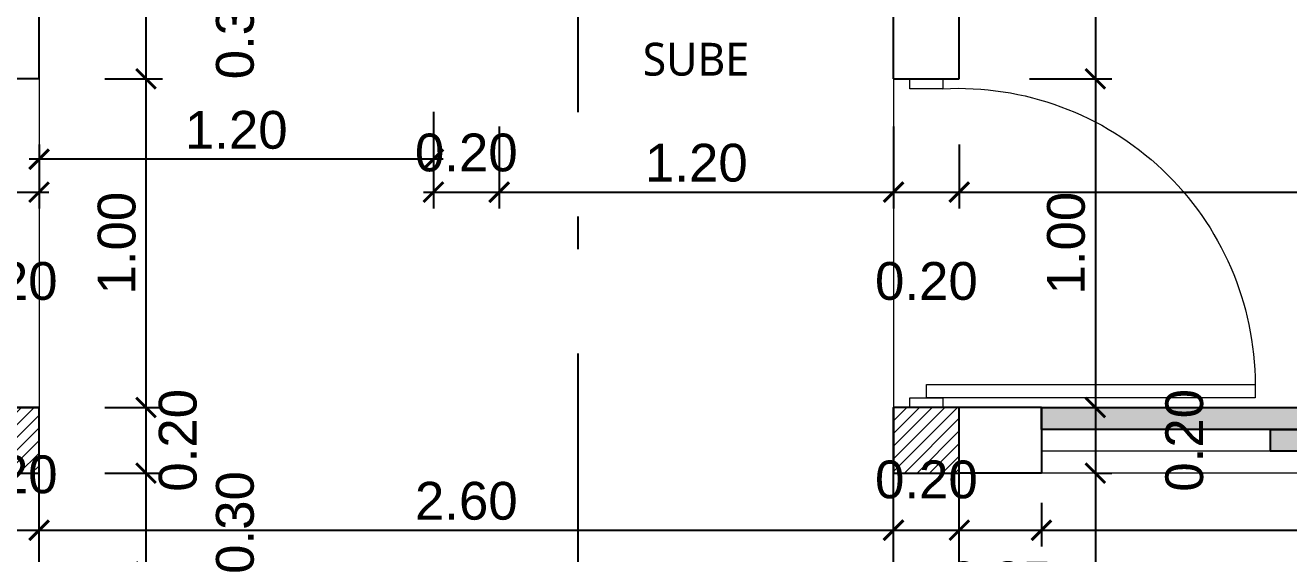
# Model space of a CAD drawing. Header units: feet. Extents: x -417 to 46, y -646 to -218.
# Drawn here: x -98.356 to -94.512, y -289.877 to -288.269 of the extents above; entities that cross this region are included whole.
import ezdxf

# ---------------------------------------------------------------- set-up
doc = ezdxf.new("R2010")
doc.units = ezdxf.units.FT
doc.header["$MEASUREMENT"] = 0
doc.linetypes.add('DASHDOT', pattern=[25.4, 12.7, -6.35, 0, -6.35])
for name, color, linetype, lineweight in [('A-WALL', 4, 'Continuous', 25), ('closet', 8, 'Continuous', 5), ('DIM-COTAS', 1, 'Continuous', 5), ('Piso', 8, 'Continuous', 9), ('puertas', 8, 'Continuous', 9), ('TXT', 2, 'Continuous', 9)]:
    doc.layers.add(name, color=color, linetype=linetype, lineweight=lineweight)
for name, color, linetype in [('columna', 9, 'Continuous'), ('DIM', 10, 'Continuous'), ('GRDUTIY', 5, 'Continuous'), ('PERT-VENT', 2, 'Continuous')]:
    doc.layers.add(name, color=color, linetype=linetype)
doc.styles.add('ads', font='trebuc.ttf', dxfattribs={"height": 0.14})
doc.styles.get("Standard").update_dxf_attribs({"font": 'arial.ttf', "height": 0.115})
doc.dimstyles.new('KEILY', dxfattribs={"dimtxt": 0.115, "dimasz": 0.06, "dimexe": 0.05, "dimexo": 0.2, "dimgap": 0.03, "dimtad": 1, "dimzin": 1, "dimdsep": 46, "dimtxsty": 'Standard', "dimblk": 'ARCHTICK', "dimcen": 2.5, "dimdle": 0.03, "dimclrd": 256, "dimclre": 256, "dimclrt": 7, "dimadec": 0, "dimazin": 0, "dimtfac": 1, "dimtmove": 2, "dimatfit": 3, "dimfxl": 0.2, "dimfxlon": 1, "dimtolj": 1, "dimtzin": 1, "dimarcsym": 0})

# ---------------------------------------------------------------- blocks, each defined once
blk = doc.blocks.new('A$C4D292AF4')
at = {"layer": 'puertas'}
for points in [[(0.03, 0.05), (0.07, 0.05), (0.07, 1.05), (0.03, 1.05)], [(0, 0), (0.03, 0), (0.03, 0.1), (0, 0.1)], [(0.97, 0), (1, 0), (1, 0.1), (0.97, 0.1)]]:
    blk.add_lwpolyline(points, close=True, dxfattribs=at)
blk.add_arc((0.0677, 0.1465), 0.9035, 357.0481, 89.8556, dxfattribs=at)
blk = doc.blocks.new('A$C6DF15AF1')
for points in [[(1.6027, 0.1333), (2.4, 0.1333), (2.4, 0.2), (1.6027, 0.2)], [(0.7955, 0.0667), (1.7027, 0.0667), (1.7027, 0.1333), (0.7955, 0.1333)], [(0, 0), (0.8955, 0), (0.8955, 0.0667), (0, 0.0667)]]:
    blk.add_hatch(color=256).paths.add_polyline_path(points)
at = {"layer": 'PERT-VENT', "extrusion": (-6.28888e-16, -1.94037e-15, -1)}
for points in [[(-1.6027, 0.1333), (-2.4, 0.1333), (-2.4, 0.2), (-1.6027, 0.2)], [(-0.7955, 0.0667), (-1.7027, 0.0667), (-1.7027, 0.1333), (-0.7955, 0.1333)], [(0, 0), (-0.8955, 0), (-0.8955, 0.0667), (0, 0.0667)]]:
    blk.add_lwpolyline(points, close=True, dxfattribs=at)
at = {"layer": 'Piso'}
for p, q in [((0, 0.2), (2.4, 0.2)), ((0, 0), (2.4, 0))]:
    blk.add_line(p, q, dxfattribs=at)
at = {"layer": 'Piso', "extrusion": (-6.28888e-16, -1.94037e-15, -1)}
for p, q in [((0.7955, 0.1333), (0, 0.1333)), ((1.7027, 0.0667), (2.4, 0.0667))]:
    blk.add_line(p, q, dxfattribs=at)
blk = doc.blocks.new('_ArchTick')
at = {"layer": 'DIM-COTAS', "color": 0, "const_width": 0.15}
blk.add_lwpolyline([(-0.5, -0.5), (0.5, 0.5)], dxfattribs=at)
blk = doc.blocks.new('*D347')
at = {"layer": 'Defpoints', "color": 0, "transparency": 16777216}
for p in [(-98.5143, -288.4321), (-98.3143, -288.4321), (-98.3143, -288.7768)]:
    blk.add_point(p, dxfattribs=at)
at = {"layer": 'DIM', "lineweight": -2, "transparency": 16777216}
for p, q in [((-98.5143, -288.6321), (-98.5143, -288.8268)), ((-98.3143, -288.6321), (-98.3143, -288.8268)), ((-98.5443, -288.7768), (-98.2843, -288.7768))]:
    blk.add_line(p, q, dxfattribs=at)
at = {"layer": 'DIM', "lineweight": -2, "transparency": 16777216, "xscale": 0.06, "yscale": 0.06, "zscale": 0.06, "rotation": 180}
blk.add_blockref('_ArchTick', (-98.5143, -288.7768), dxfattribs=at)
at = {"layer": 'DIM', "lineweight": -2, "transparency": 16777216, "xscale": 0.06, "yscale": 0.06, "zscale": 0.06}
blk.add_blockref('_ArchTick', (-98.3143, -288.7768), dxfattribs=at)
at = {"layer": 'DIM', "color": 7, "transparency": 16777216, "insert": (-98.4143, -289.0479), "char_height": 0.115, "attachment_point": 5}
blk.add_mtext('\\A1;0.20', dxfattribs=at)
blk = doc.blocks.new('*D348')
at = {"layer": 'Defpoints', "color": 0, "transparency": 16777216}
for p in [(-97.1143, -288.3321), (-96.9143, -288.3321), (-96.9143, -288.7768)]:
    blk.add_point(p, dxfattribs=at)
at = {"layer": 'DIM', "lineweight": -2, "transparency": 16777216}
for p, q in [((-97.1143, -288.5768), (-97.1143, -288.8268)), ((-96.9143, -288.5768), (-96.9143, -288.8268)), ((-97.1443, -288.7768), (-96.8843, -288.7768))]:
    blk.add_line(p, q, dxfattribs=at)
at = {"layer": 'DIM', "lineweight": -2, "transparency": 16777216, "xscale": 0.06, "yscale": 0.06, "zscale": 0.06, "rotation": 180}
blk.add_blockref('_ArchTick', (-97.1143, -288.7768), dxfattribs=at)
at = {"layer": 'DIM', "lineweight": -2, "transparency": 16777216, "xscale": 0.06, "yscale": 0.06, "zscale": 0.06}
blk.add_blockref('_ArchTick', (-96.9143, -288.7768), dxfattribs=at)
at = {"layer": 'DIM', "color": 7, "transparency": 16777216, "insert": (-97.0143, -288.6569), "char_height": 0.115, "attachment_point": 5}
blk.add_mtext('\\A1;0.20', dxfattribs=at)
blk = doc.blocks.new('*D349')
at = {"layer": 'Defpoints', "color": 0, "transparency": 16777216}
for p in [(-96.9143, -288.3321), (-95.7143, -288.3321), (-95.7143, -288.7768)]:
    blk.add_point(p, dxfattribs=at)
at = {"layer": 'DIM', "lineweight": -2, "transparency": 16777216}
for p, q in [((-96.9143, -288.5768), (-96.9143, -288.8268)), ((-95.7143, -288.5768), (-95.7143, -288.8268)), ((-96.9443, -288.7768), (-95.6843, -288.7768))]:
    blk.add_line(p, q, dxfattribs=at)
at = {"layer": 'DIM', "lineweight": -2, "transparency": 16777216, "xscale": 0.06, "yscale": 0.06, "zscale": 0.06, "rotation": 180}
blk.add_blockref('_ArchTick', (-96.9143, -288.7768), dxfattribs=at)
at = {"layer": 'DIM', "lineweight": -2, "transparency": 16777216, "xscale": 0.06, "yscale": 0.06, "zscale": 0.06}
blk.add_blockref('_ArchTick', (-95.7143, -288.7768), dxfattribs=at)
at = {"layer": 'DIM', "color": 7, "transparency": 16777216, "insert": (-96.3143, -288.688), "char_height": 0.115, "attachment_point": 5}
blk.add_mtext('\\A1;1.20', dxfattribs=at)
blk = doc.blocks.new('*D350')
at = {"layer": 'Defpoints', "color": 0, "transparency": 16777216}
for p in [(-95.7143, -288.3321), (-95.5143, -288.4321), (-95.5143, -288.7768)]:
    blk.add_point(p, dxfattribs=at)
at = {"layer": 'DIM', "lineweight": -2, "transparency": 16777216}
for p, q in [((-95.7143, -288.5768), (-95.7143, -288.8268)), ((-95.5143, -288.6321), (-95.5143, -288.8268)), ((-95.7443, -288.7768), (-95.4843, -288.7768))]:
    blk.add_line(p, q, dxfattribs=at)
at = {"layer": 'DIM', "lineweight": -2, "transparency": 16777216, "xscale": 0.06, "yscale": 0.06, "zscale": 0.06, "rotation": 180}
blk.add_blockref('_ArchTick', (-95.7143, -288.7768), dxfattribs=at)
at = {"layer": 'DIM', "lineweight": -2, "transparency": 16777216, "xscale": 0.06, "yscale": 0.06, "zscale": 0.06}
blk.add_blockref('_ArchTick', (-95.5143, -288.7768), dxfattribs=at)
at = {"layer": 'DIM', "color": 7, "transparency": 16777216, "insert": (-95.6143, -289.0479), "char_height": 0.115, "attachment_point": 5}
blk.add_mtext('\\A1;0.20', dxfattribs=at)
blk = doc.blocks.new('*D351')
at = {"layer": 'Defpoints', "color": 0, "transparency": 16777216}
for p in [(-95.5143, -288.4321), (-92.5143, -288.777), (-92.5143, -289.0231)]:
    blk.add_point(p, dxfattribs=at)
at = {"layer": 'DIM', "lineweight": -2, "transparency": 16777216}
for p, q in [((-95.5143, -288.6321), (-95.5143, -288.827)), ((-92.5143, -288.8231), (-92.5143, -288.727)), ((-95.5443, -288.777), (-92.4843, -288.777))]:
    blk.add_line(p, q, dxfattribs=at)
at = {"layer": 'DIM', "lineweight": -2, "transparency": 16777216, "xscale": 0.06, "yscale": 0.06, "zscale": 0.06, "rotation": 180}
blk.add_blockref('_ArchTick', (-95.5143, -288.777), dxfattribs=at)
at = {"layer": 'DIM', "lineweight": -2, "transparency": 16777216, "xscale": 0.06, "yscale": 0.06, "zscale": 0.06}
blk.add_blockref('_ArchTick', (-92.5143, -288.777), dxfattribs=at)
at = {"layer": 'DIM', "color": 7, "transparency": 16777216, "insert": (-94.0143, -288.6882), "char_height": 0.115, "attachment_point": 5}
blk.add_mtext('\\A1;3.00', dxfattribs=at)
blk = doc.blocks.new('*D357')
at = {"layer": 'Defpoints', "color": 0, "transparency": 16777216}
for p in [(-98.5143, -289.5223), (-98.3143, -289.8055), (-98.3143, -290.1781)]:
    blk.add_point(p, dxfattribs=at)
at = {"layer": 'DIM', "lineweight": -2, "transparency": 16777216}
for p, q in [((-98.5143, -289.7223), (-98.5143, -289.8555)), ((-98.3143, -289.9781), (-98.3143, -289.7555)), ((-98.5443, -289.8055), (-98.2843, -289.8055))]:
    blk.add_line(p, q, dxfattribs=at)
at = {"layer": 'DIM', "lineweight": -2, "transparency": 16777216, "xscale": 0.06, "yscale": 0.06, "zscale": 0.06, "rotation": 180}
blk.add_blockref('_ArchTick', (-98.5143, -289.8055), dxfattribs=at)
at = {"layer": 'DIM', "lineweight": -2, "transparency": 16777216, "xscale": 0.06, "yscale": 0.06, "zscale": 0.06}
blk.add_blockref('_ArchTick', (-98.3143, -289.8055), dxfattribs=at)
at = {"layer": 'DIM', "color": 7, "transparency": 16777216, "insert": (-98.4143, -289.6364), "char_height": 0.115, "attachment_point": 5}
blk.add_mtext('\\A1;0.20', dxfattribs=at)
blk = doc.blocks.new('*D358')
at = {"layer": 'Defpoints', "color": 0, "transparency": 16777216}
for p in [(-95.7143, -289.8055), (-95.7143, -290.1223), (-98.3143, -290.1781)]:
    blk.add_point(p, dxfattribs=at)
at = {"layer": 'DIM', "lineweight": -2, "transparency": 16777216}
for p, q in [((-98.3143, -289.9781), (-98.3143, -289.7555)), ((-95.7143, -289.9223), (-95.7143, -289.7555)), ((-98.3443, -289.8055), (-95.6843, -289.8055))]:
    blk.add_line(p, q, dxfattribs=at)
at = {"layer": 'DIM', "lineweight": -2, "transparency": 16777216, "xscale": 0.06, "yscale": 0.06, "zscale": 0.06, "rotation": 180}
blk.add_blockref('_ArchTick', (-98.3143, -289.8055), dxfattribs=at)
at = {"layer": 'DIM', "lineweight": -2, "transparency": 16777216, "xscale": 0.06, "yscale": 0.06, "zscale": 0.06}
blk.add_blockref('_ArchTick', (-95.7143, -289.8055), dxfattribs=at)
at = {"layer": 'DIM', "color": 7, "transparency": 16777216, "insert": (-97.0143, -289.7168), "char_height": 0.115, "attachment_point": 5}
blk.add_mtext('\\A1;2.60', dxfattribs=at)
blk = doc.blocks.new('*D359')
at = {"layer": 'Defpoints', "color": 0, "transparency": 16777216}
for p in [(-95.5143, -289.8055), (-95.5143, -290.0971), (-95.7143, -290.1223)]:
    blk.add_point(p, dxfattribs=at)
at = {"layer": 'DIM', "lineweight": -2, "transparency": 16777216}
for p, q in [((-95.7143, -289.9223), (-95.7143, -289.7555)), ((-95.5143, -289.8971), (-95.5143, -289.7555)), ((-95.7443, -289.8055), (-95.4843, -289.8055))]:
    blk.add_line(p, q, dxfattribs=at)
at = {"layer": 'DIM', "lineweight": -2, "transparency": 16777216, "xscale": 0.06, "yscale": 0.06, "zscale": 0.06, "rotation": 180}
blk.add_blockref('_ArchTick', (-95.7143, -289.8055), dxfattribs=at)
at = {"layer": 'DIM', "lineweight": -2, "transparency": 16777216, "xscale": 0.06, "yscale": 0.06, "zscale": 0.06}
blk.add_blockref('_ArchTick', (-95.5143, -289.8055), dxfattribs=at)
at = {"layer": 'DIM', "color": 7, "transparency": 16777216, "insert": (-95.6143, -289.6518), "char_height": 0.115, "attachment_point": 5}
blk.add_mtext('\\A1;0.20', dxfattribs=at)
blk = doc.blocks.new('*D360')
at = {"layer": 'Defpoints', "color": 0, "transparency": 16777216}
for p in [(-95.2643, -289.5223), (-95.2643, -289.8055), (-95.5143, -290.0971)]:
    blk.add_point(p, dxfattribs=at)
at = {"layer": 'DIM', "lineweight": -2, "transparency": 16777216}
for p, q in [((-95.2643, -289.7223), (-95.2643, -289.8555)), ((-95.5143, -289.8971), (-95.5143, -289.7555)), ((-95.5443, -289.8055), (-95.2343, -289.8055))]:
    blk.add_line(p, q, dxfattribs=at)
at = {"layer": 'DIM', "lineweight": -2, "transparency": 16777216, "xscale": 0.06, "yscale": 0.06, "zscale": 0.06, "rotation": 180}
blk.add_blockref('_ArchTick', (-95.5143, -289.8055), dxfattribs=at)
at = {"layer": 'DIM', "lineweight": -2, "transparency": 16777216, "xscale": 0.06, "yscale": 0.06, "zscale": 0.06}
blk.add_blockref('_ArchTick', (-95.2643, -289.8055), dxfattribs=at)
at = {"layer": 'DIM', "color": 7, "transparency": 16777216, "insert": (-95.3893, -289.9592), "char_height": 0.115, "attachment_point": 5}
blk.add_mtext('\\A1;0.25', dxfattribs=at)
blk = doc.blocks.new('*D361')
at = {"layer": 'Defpoints', "color": 0, "transparency": 16777216}
for p in [(-95.2643, -289.5223), (-92.8643, -289.5223), (-92.8643, -289.8055)]:
    blk.add_point(p, dxfattribs=at)
at = {"layer": 'DIM', "lineweight": -2, "transparency": 16777216}
for p, q in [((-95.2643, -289.7223), (-95.2643, -289.8555)), ((-92.8643, -289.7223), (-92.8643, -289.8555)), ((-95.2943, -289.8055), (-92.8343, -289.8055))]:
    blk.add_line(p, q, dxfattribs=at)
at = {"layer": 'DIM', "lineweight": -2, "transparency": 16777216, "xscale": 0.06, "yscale": 0.06, "zscale": 0.06, "rotation": 180}
blk.add_blockref('_ArchTick', (-95.2643, -289.8055), dxfattribs=at)
at = {"layer": 'DIM', "lineweight": -2, "transparency": 16777216, "xscale": 0.06, "yscale": 0.06, "zscale": 0.06}
blk.add_blockref('_ArchTick', (-92.8643, -289.8055), dxfattribs=at)
at = {"layer": 'DIM', "color": 7, "transparency": 16777216, "insert": (-94.0643, -289.7168), "char_height": 0.115, "attachment_point": 5}
blk.add_mtext('\\A1;2.40', dxfattribs=at)
blk = doc.blocks.new('*D429')
at = {"layer": 'Defpoints', "color": 0, "transparency": 16777216}
for p in [(-95.5143, -284.8321), (-95.5143, -288.4321), (-95.1002, -288.4321)]:
    blk.add_point(p, dxfattribs=at)
at = {"layer": 'DIM', "lineweight": -2, "transparency": 16777216}
for p, q in [((-95.1002, -284.8021), (-95.1002, -288.4621)), ((-95.3002, -284.8321), (-95.0502, -284.8321)), ((-95.3002, -288.4321), (-95.0502, -288.4321))]:
    blk.add_line(p, q, dxfattribs=at)
at = {"layer": 'DIM', "lineweight": -2, "transparency": 16777216, "xscale": 0.06, "yscale": 0.06, "zscale": 0.06}
for p, rotation in [((-95.1002, -284.8321), 90), ((-95.1002, -288.4321), 270)]:
    blk.add_blockref('_ArchTick', p, dxfattribs=dict(at, rotation=rotation))
at = {"layer": 'DIM', "color": 7, "transparency": 16777216, "insert": (-95.1889, -286.6321), "char_height": 0.115, "attachment_point": 5, "rotation": 90}
blk.add_mtext('\\A1;3.60', dxfattribs=at)
blk = doc.blocks.new('*D430')
at = {"layer": 'Defpoints', "color": 0, "transparency": 16777216}
for p in [(-95.5143, -288.4321), (-95.2643, -289.4321), (-95.1002, -289.4321)]:
    blk.add_point(p, dxfattribs=at)
at = {"layer": 'DIM', "lineweight": -2, "transparency": 16777216}
for p, q in [((-95.1002, -288.4021), (-95.1002, -289.4621)), ((-95.3002, -288.4321), (-95.0502, -288.4321)), ((-95.1002, -289.4321), (-95.0502, -289.4321))]:
    blk.add_line(p, q, dxfattribs=at)
at = {"layer": 'DIM', "lineweight": -2, "transparency": 16777216, "xscale": 0.06, "yscale": 0.06, "zscale": 0.06}
for p, rotation in [((-95.1002, -288.4321), 90), ((-95.1002, -289.4321), 270)]:
    blk.add_blockref('_ArchTick', p, dxfattribs=dict(at, rotation=rotation))
at = {"layer": 'DIM', "color": 7, "transparency": 16777216, "insert": (-95.1889, -288.9321), "char_height": 0.115, "attachment_point": 5, "rotation": 90}
blk.add_mtext('\\A1;1.00', dxfattribs=at)
blk = doc.blocks.new('*D431')
at = {"layer": 'Defpoints', "color": 0, "transparency": 16777216}
for p in [(-95.2643, -289.4321), (-95.2643, -289.6321), (-95.1002, -289.6321)]:
    blk.add_point(p, dxfattribs=at)
at = {"layer": 'DIM', "lineweight": -2, "transparency": 16777216}
for p, q in [((-95.1002, -289.4021), (-95.1002, -289.6621)), ((-95.1002, -289.4321), (-95.0502, -289.4321)), ((-95.1002, -289.6321), (-95.0502, -289.6321))]:
    blk.add_line(p, q, dxfattribs=at)
at = {"layer": 'DIM', "lineweight": -2, "transparency": 16777216, "xscale": 0.06, "yscale": 0.06, "zscale": 0.06}
for p, rotation in [((-95.1002, -289.4321), 90), ((-95.1002, -289.6321), 270)]:
    blk.add_blockref('_ArchTick', p, dxfattribs=dict(at, rotation=rotation))
at = {"layer": 'DIM', "color": 7, "transparency": 16777216, "insert": (-94.829, -289.5321), "char_height": 0.115, "attachment_point": 5, "rotation": 90}
blk.add_mtext('\\A1;0.20', dxfattribs=at)
blk = doc.blocks.new('*D432')
at = {"layer": 'Defpoints', "color": 0, "transparency": 16777216}
for p in [(-95.2643, -289.6321), (-95.2552, -291.2321), (-95.1002, -291.2321)]:
    blk.add_point(p, dxfattribs=at)
at = {"layer": 'DIM', "lineweight": -2, "transparency": 16777216}
for p, q in [((-95.1002, -289.6021), (-95.1002, -291.2621)), ((-95.1002, -289.6321), (-95.0502, -289.6321)), ((-95.1002, -291.2321), (-95.0502, -291.2321))]:
    blk.add_line(p, q, dxfattribs=at)
at = {"layer": 'DIM', "lineweight": -2, "transparency": 16777216, "xscale": 0.06, "yscale": 0.06, "zscale": 0.06}
for p, rotation in [((-95.1002, -289.6321), 90), ((-95.1002, -291.2321), 270)]:
    blk.add_blockref('_ArchTick', p, dxfattribs=dict(at, rotation=rotation))
at = {"layer": 'DIM', "color": 7, "transparency": 16777216, "insert": (-95.1889, -290.4321), "char_height": 0.115, "attachment_point": 5, "rotation": 90}
blk.add_mtext('\\A1;1.60', dxfattribs=at)
blk = doc.blocks.new('A$C012446DC')
at = {"layer": 'Piso'}
h = blk.add_hatch(dxfattribs=at)
h.set_pattern_fill('ANSI31', color=256, scale=0.008571, angle=180)
h.set_pattern_definition([(225, (206536.064322, 1154820.960068), (0.0192434059784, -0.0192434059784), [])])
h.paths.add_polyline_path([(0, 0), (0.2, 0), (0.2, 0.2), (0, 0.2)])
at = {"layer": 'columna'}
blk.add_lwpolyline([(0.2, 0.2), (0, 0.2), (0, 0), (0.2, 0)], close=True, dxfattribs=at)
blk = doc.blocks.new('A$C387E0859')
for p in [(3.2, 0), (6, 0)]:
    blk.add_blockref('A$C012446DC', p)
blk = doc.blocks.new('*D3218')
at = {"layer": 'Defpoints', "color": 0, "transparency": 16777216}
for p in [(-97.1143, -288.3321), (-98.3143, -288.4321), (-98.3143, -288.6768)]:
    blk.add_point(p, dxfattribs=at)
at = {"layer": 'DIM', "lineweight": -2, "transparency": 16777216}
for p, q in [((-97.1143, -288.5321), (-97.1143, -288.7268)), ((-98.3143, -288.6321), (-98.3143, -288.7268)), ((-97.0843, -288.6768), (-98.3443, -288.6768))]:
    blk.add_line(p, q, dxfattribs=at)
at = {"layer": 'DIM', "lineweight": -2, "transparency": 16777216, "xscale": 0.06, "yscale": 0.06, "zscale": 0.06, "rotation": 180}
blk.add_blockref('_ArchTick', (-98.3143, -288.6768), dxfattribs=at)
at = {"layer": 'DIM', "lineweight": -2, "transparency": 16777216, "xscale": 0.06, "yscale": 0.06, "zscale": 0.06}
blk.add_blockref('_ArchTick', (-97.1143, -288.6768), dxfattribs=at)
at = {"layer": 'DIM', "color": 7, "transparency": 16777216, "insert": (-97.7143, -288.588), "char_height": 0.115, "attachment_point": 5}
blk.add_mtext('\\A1;1.20', dxfattribs=at)
blk = doc.blocks.new('*D3238')
at = {"layer": 'Defpoints', "color": 0, "transparency": 16777216}
for p in [(-98.3143, -289.6321), (-97.9889, -289.6321), (-98.1246, -289.9321)]:
    blk.add_point(p, dxfattribs=at)
at = {"layer": 'DIM', "lineweight": -2, "transparency": 16777216}
for p, q in [((-97.9889, -289.9621), (-97.9889, -289.6021)), ((-98.1143, -289.6321), (-97.9389, -289.6321)), ((-97.9889, -289.9321), (-97.9389, -289.9321))]:
    blk.add_line(p, q, dxfattribs=at)
at = {"layer": 'DIM', "lineweight": -2, "transparency": 16777216, "xscale": 0.06, "yscale": 0.06, "zscale": 0.06}
for p, rotation in [((-97.9889, -289.6321), 90), ((-97.9889, -289.9321), 270)]:
    blk.add_blockref('_ArchTick', p, dxfattribs=dict(at, rotation=rotation))
at = {"layer": 'DIM', "color": 7, "transparency": 16777216, "insert": (-97.7177, -289.7821), "char_height": 0.115, "attachment_point": 5, "rotation": 90}
blk.add_mtext('\\A1;0.30', dxfattribs=at)
blk = doc.blocks.new('*D3239')
at = {"layer": 'Defpoints', "color": 0, "transparency": 16777216}
for p in [(-98.3143, -289.4321), (-97.9889, -289.4321), (-98.3143, -289.6321)]:
    blk.add_point(p, dxfattribs=at)
at = {"layer": 'DIM', "lineweight": -2, "transparency": 16777216}
for p, q in [((-97.9889, -289.6621), (-97.9889, -289.4021)), ((-98.1143, -289.4321), (-97.9389, -289.4321)), ((-98.1143, -289.6321), (-97.9389, -289.6321))]:
    blk.add_line(p, q, dxfattribs=at)
at = {"layer": 'DIM', "lineweight": -2, "transparency": 16777216, "xscale": 0.06, "yscale": 0.06, "zscale": 0.06}
for p, rotation in [((-97.9889, -289.4321), 90), ((-97.9889, -289.6321), 270)]:
    blk.add_blockref('_ArchTick', p, dxfattribs=dict(at, rotation=rotation))
at = {"layer": 'DIM', "color": 7, "transparency": 16777216, "insert": (-97.8917, -289.5321), "char_height": 0.115, "attachment_point": 5, "rotation": 90}
blk.add_mtext('\\A1;0.20', dxfattribs=at)
blk = doc.blocks.new('*D3240')
at = {"layer": 'Defpoints', "color": 0, "transparency": 16777216}
for p in [(-98.3143, -288.4321), (-97.9889, -288.4321), (-98.3143, -289.4321)]:
    blk.add_point(p, dxfattribs=at)
at = {"layer": 'DIM', "lineweight": -2, "transparency": 16777216}
for p, q in [((-97.9889, -289.4621), (-97.9889, -288.4021)), ((-98.1143, -288.4321), (-97.9389, -288.4321)), ((-98.1143, -289.4321), (-97.9389, -289.4321))]:
    blk.add_line(p, q, dxfattribs=at)
at = {"layer": 'DIM', "lineweight": -2, "transparency": 16777216, "xscale": 0.06, "yscale": 0.06, "zscale": 0.06}
for p, rotation in [((-97.9889, -288.4321), 90), ((-97.9889, -289.4321), 270)]:
    blk.add_blockref('_ArchTick', p, dxfattribs=dict(at, rotation=rotation))
at = {"layer": 'DIM', "color": 7, "transparency": 16777216, "insert": (-98.0777, -288.9321), "char_height": 0.115, "attachment_point": 5, "rotation": 90}
blk.add_mtext('\\A1;1.00', dxfattribs=at)
blk = doc.blocks.new('*D3241')
at = {"layer": 'Defpoints', "color": 0, "transparency": 16777216}
for p in [(-98.0987, -288.1221), (-97.9889, -288.1221), (-98.3143, -288.4321)]:
    blk.add_point(p, dxfattribs=at)
at = {"layer": 'DIM', "lineweight": -2, "transparency": 16777216}
for p, q in [((-97.9889, -288.4621), (-97.9889, -288.0921)), ((-97.9889, -288.1221), (-97.9389, -288.1221)), ((-98.1143, -288.4321), (-97.9389, -288.4321))]:
    blk.add_line(p, q, dxfattribs=at)
at = {"layer": 'DIM', "lineweight": -2, "transparency": 16777216, "xscale": 0.06, "yscale": 0.06, "zscale": 0.06}
for p, rotation in [((-97.9889, -288.1221), 90), ((-97.9889, -288.4321), 270)]:
    blk.add_blockref('_ArchTick', p, dxfattribs=dict(at, rotation=rotation))
at = {"layer": 'DIM', "color": 7, "transparency": 16777216, "insert": (-97.7177, -288.2771), "char_height": 0.115, "attachment_point": 5, "rotation": 90}
blk.add_mtext('\\A1;0.31', dxfattribs=at)

msp = doc.modelspace()

# ---------------------------------------------------------------- linework, layer by layer
at = {"layer": 'A-WALL'}
for p, q in [((-95.5143, -288.4321), (-95.5143, -284.8321)), ((-98.3143, -288.4321), (-98.3143, -285.0321)), ((-98.3143, -288.4321), (-98.3143, -285.0321)), ((-95.7143, -288.4321), (-95.7143, -285.0321)), ((-98.3143, -288.4321), (-98.5143, -288.4321)), ((-95.7143, -288.4321), (-95.5143, -288.4321)), ((-98.7643, -289.4321), (-98.3143, -289.4321)), ((-98.3143, -291.0321), (-98.3143, -289.4321)), ((-95.2643, -289.4321), (-95.7143, -289.4321)), ((-95.7143, -291.0321), (-95.7143, -289.4321)), ((-95.2643, -289.4321), (-95.2643, -289.6321)), ((-95.2643, -289.6321), (-95.5143, -289.6321)), ((-95.5143, -291.2321), (-95.5143, -289.6321))]:
    msp.add_line(p, q, dxfattribs=at)
at = {"layer": 'closet'}
for p, q in [((-98.3143, -288.4321), (-98.3143, -289.4321)), ((-95.7143, -288.4321), (-95.7143, -289.4321))]:
    msp.add_line(p, q, dxfattribs=at)
at = {"layer": 'GRDUTIY', "color": 8, "linetype": 'DASHDOT', "ltscale": 0.05}
msp.add_line((-96.6737, -294.0133), (-96.6737, -277.0201), dxfattribs=at)

# ---------------------------------------------------------------- block references
msp.add_blockref('A$C387E0859', (-101.7143, -289.6321))
at = {"xscale": -1}
msp.add_blockref('A$C6DF15AF1', (-92.8643, -289.6321), dxfattribs=at)
at = {"layer": 'puertas', "extrusion": (-1.94037e-15, 6.28888e-16, -1), "xscale": 1.000288939019299, "yscale": 1.000288939019299, "zscale": 1.000288939019299, "rotation": 90}
msp.add_blockref('A$C4D292AF4', (95.6643, -289.4324), dxfattribs=at)

# ---------------------------------------------------------------- texts
at = {"layer": 'TXT', "insert": (-96.3157, -288.3223), "char_height": 0.1, "width": 2.688, "attachment_point": 2, "style": 'ads'}
msp.add_mtext('SUBE', dxfattribs=at)

# ---------------------------------------------------------------- dimensions: what is measured, and where the dimension line sits
at = {"layer": 'DIM'}
for base, p1, p2, picture, middle in [((-95.1002, -288.4321), (-95.5143, -284.8321), (-95.5143, -288.4321), '*D429', (-95.1889, -286.6321)), ((-95.1002, -289.4321), (-95.5143, -288.4321), (-95.2643, -289.4321), '*D430', (-95.1889, -288.9321)), ((-95.1002, -289.6321), (-95.2643, -289.4321), (-95.2643, -289.6321), '*D431', (-94.829, -289.5321)), ((-95.1002, -291.2321), (-95.2643, -289.6321), (-95.2552, -291.2321), '*D432', (-95.1889, -290.4321))]:
    dim = msp.add_linear_dim(base=base, p1=p1, p2=p2, angle=90, dimstyle='KEILY', dxfattribs=at)
    dim.commit()
    dim.dimension.update_dxf_attribs({"geometry": picture, "text_midpoint": middle})
for base, p1, p2, picture, middle in [((-97.9889, -288.1221), (-98.3143, -288.4321), (-98.0987, -288.1221), '*D3241', (-97.7177, -288.2771)), ((-97.9889, -288.4321), (-98.3143, -289.4321), (-98.3143, -288.4321), '*D3240', (-98.0777, -288.9321)), ((-97.9889, -289.6321), (-98.1246, -289.9321), (-98.3143, -289.6321), '*D3238', (-97.7177, -289.7821))]:
    dim = msp.add_linear_dim(base=base, p1=p1, p2=p2, angle=90, dimstyle='KEILY', override={"dimfxl": 50}, dxfattribs=at)
    dim.commit()
    dim.dimension.update_dxf_attribs({"geometry": picture, "text_midpoint": middle})
dim = msp.add_linear_dim(base=(-98.3143, -288.6768), p1=(-97.1143, -288.3321), p2=(-98.3143, -288.4321), dimstyle='KEILY', override={"dimfxl": 50}, dxfattribs=at)
dim.commit()
dim.dimension.update_dxf_attribs({"geometry": '*D3218', "text_midpoint": (-97.7143, -288.588)})
for base, p1, p2, picture, middle in [((-96.9143, -288.7768), (-97.1143, -288.3321), (-96.9143, -288.3321), '*D348', (-97.0143, -288.6569)), ((-98.3143, -289.8055), (-98.5143, -289.5223), (-98.3143, -290.1781), '*D357', (-98.4143, -289.6364))]:
    dim = msp.add_linear_dim(base=base, p1=p1, p2=p2, dimstyle='KEILY', dxfattribs=at)
    dim.commit()
    dim.dimension.update_dxf_attribs({"geometry": picture, "text_midpoint": middle, "dimtype": 160})
for base, p1, p2, picture, middle in [((-95.7143, -288.7768), (-96.9143, -288.3321), (-95.7143, -288.3321), '*D349', (-96.3143, -288.688)), ((-95.5143, -288.7768), (-95.7143, -288.3321), (-95.5143, -288.4321), '*D350', (-95.6143, -289.0479)), ((-98.3143, -288.7768), (-98.5143, -288.4321), (-98.3143, -288.4321), '*D347', (-98.4143, -289.0479)), ((-92.5143, -288.777), (-95.5143, -288.4321), (-92.5143, -289.0231), '*D351', (-94.0143, -288.6882)), ((-95.2643, -289.8055), (-95.5143, -290.0971), (-95.2643, -289.5223), '*D360', (-95.3893, -289.9592)), ((-92.8643, -289.8055), (-95.2643, -289.5223), (-92.8643, -289.5223), '*D361', (-94.0643, -289.7168)), ((-95.5143, -289.8055), (-95.7143, -290.1223), (-95.5143, -290.0971), '*D359', (-95.6143, -289.6518)), ((-95.7143, -289.8055), (-98.3143, -290.1781), (-95.7143, -290.1223), '*D358', (-97.0143, -289.7168))]:
    dim = msp.add_linear_dim(base=base, p1=p1, p2=p2, dimstyle='KEILY', dxfattribs=at)
    dim.commit()
    dim.dimension.update_dxf_attribs({"geometry": picture, "text_midpoint": middle})
dim = msp.add_linear_dim(base=(-97.9889, -289.4321), p1=(-98.3143, -289.6321), p2=(-98.3143, -289.4321), angle=90, dimstyle='KEILY', override={"dimfxl": 50}, dxfattribs=at)
dim.commit()
dim.dimension.update_dxf_attribs({"geometry": '*D3239', "text_midpoint": (-97.8917, -289.5321), "dimtype": 160})

doc.saveas('drawing.dxf')
